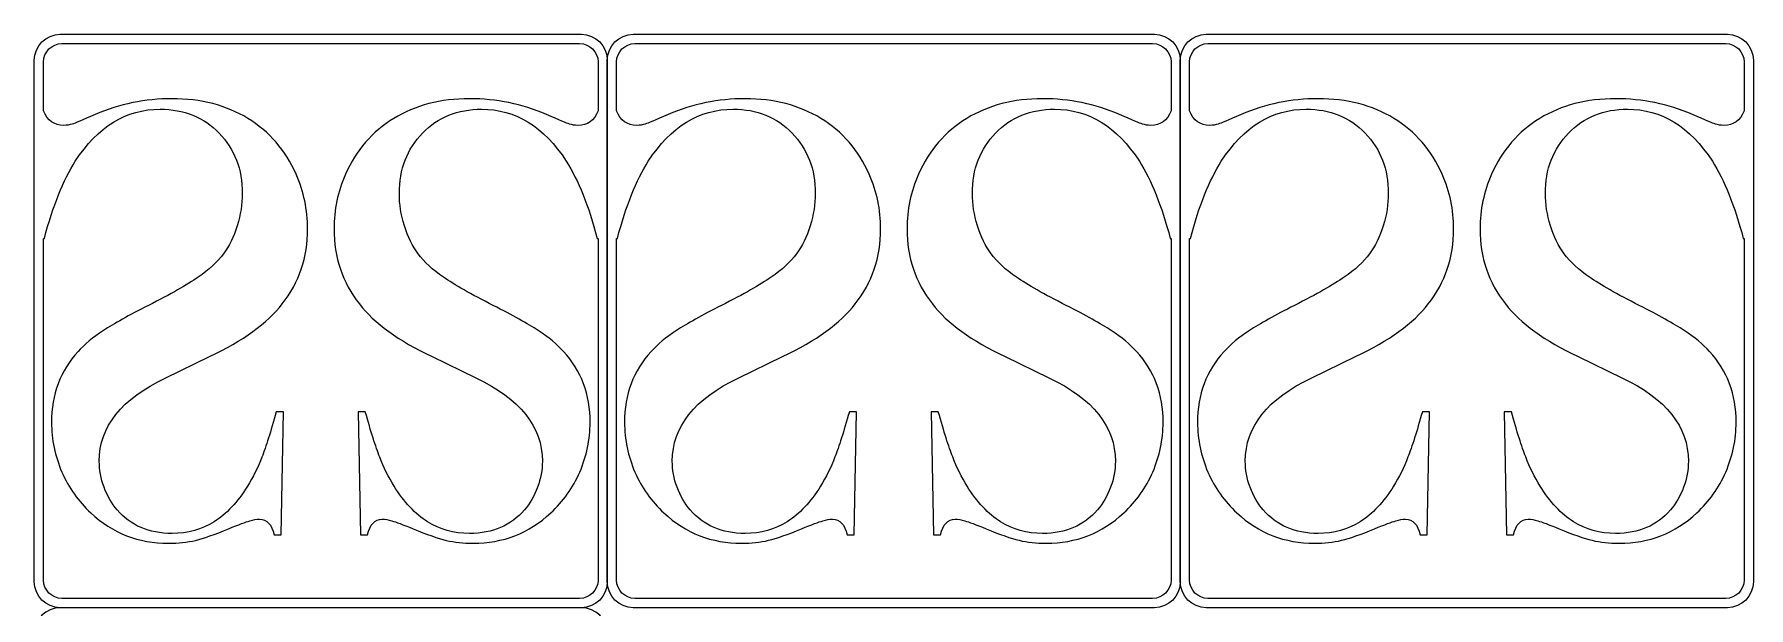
# Model space of a CAD drawing. Header units: centimetres. Extents: x -6 to 6, y -11 to 11.
# Drawn here: x -6 to -0.02, y 9 to 11 of the extents above; entities that cross this region are included whole.
import ezdxf

# ---------------------------------------------------------------- set-up
doc = ezdxf.new("R2010")
doc.units = ezdxf.units.CM
doc.header["$MEASUREMENT"] = 0
doc.layers.add('layer 1', color=7, linetype='Continuous')

msp = doc.modelspace()

# ---------------------------------------------------------------- linework, layer by layer
at = {"layer": 'layer 1', "color": 242}
for points, knots in [([(-5.9094, 9.00023), (-5.9094, 9.00023), (-4.09062, 9.00023), (-4.09062, 9.00023), (-4.09062, 9.00023), (-4.04079, 9.00023), (-4.00001, 9.04102), (-4.00001, 9.09085), (-4.00001, 9.09085), (-4.00001, 9.09085), (-4.00002, 10.90961), (-4.00002, 10.90961), (-4.00002, 10.90961), (-4.00002, 10.95946), (-4.04079, 11.00024), (-4.09062, 11.00024), (-4.09062, 11.00024), (-4.09062, 11.00024), (-5.9094, 11.00024), (-5.9094, 11.00024), (-5.9094, 11.00024), (-5.95924, 11.00024), (-6.00001, 10.95946), (-6.00001, 10.90963), (-6.00001, 10.90963), (-6.00001, 10.90963), (-6.00002, 9.09083), (-6.00002, 9.09083), (-6.00002, 9.09083), (-6.00002, 9.041), (-5.95923, 9.00024), (-5.9094, 9.00023)], [0, 0, 0, 0, 0.1111111, 0.1111111, 0.1111111, 0.1111111, 0.2222222, 0.2222222, 0.2222222, 0.2222222, 0.3333333, 0.3333333, 0.3333333, 0.3333333, 0.4444444, 0.4444444, 0.4444444, 0.4444444, 0.5555556, 0.5555556, 0.5555556, 0.5555556, 0.6666667, 0.6666667, 0.6666667, 0.6666667, 0.7777778, 0.7777778, 0.7777778, 0.7777778, 1, 1, 1, 1]), ([(-4.03228, 10.28801), (-4.03228, 10.28801), (-4.03493, 10.28797), (-4.03493, 10.28797), (-4.03493, 10.28797), (-4.06519, 10.40195), (-4.10133, 10.49159), (-4.14302, 10.55725), (-4.14302, 10.55725), (-4.2216, 10.67861), (-4.32045, 10.73911), (-4.43923, 10.73911), (-4.43923, 10.73911), (-4.52223, 10.73909), (-4.59085, 10.71145), (-4.6447, 10.65574), (-4.6447, 10.65574), (-4.69893, 10.60041), (-4.72586, 10.52996), (-4.72586, 10.44474), (-4.72586, 10.44474), (-4.72586, 10.40822), (-4.71996, 10.3706), (-4.70815, 10.3326), (-4.70815, 10.3326), (-4.69599, 10.29424), (-4.68012, 10.26141), (-4.65983, 10.23411), (-4.65983, 10.23411), (-4.63917, 10.20569), (-4.60966, 10.17878), (-4.57166, 10.15296), (-4.57166, 10.15296), (-4.53404, 10.12675), (-4.47613, 10.09393), (-4.39829, 10.05446), (-4.39829, 10.05446), (-4.33006, 10.01978), (-4.27729, 9.99064), (-4.24114, 9.96667), (-4.24114, 9.96667), (-4.20462, 9.94306), (-4.17548, 9.91871), (-4.15298, 9.89436), (-4.15298, 9.89436), (-4.09102, 9.82648), (-4.06002, 9.74386), (-4.06002, 9.64685), (-4.06002, 9.64685), (-4.06002, 9.58671), (-4.07219, 9.52917), (-4.09617, 9.47347), (-4.09617, 9.47347), (-4.12053, 9.41813), (-4.15409, 9.37055), (-4.19725, 9.33071), (-4.19725, 9.33071), (-4.2736, 9.26024), (-4.36398, 9.22484), (-4.46838, 9.22484), (-4.46838, 9.22484), (-4.50232, 9.22484), (-4.53367, 9.22817), (-4.56244, 9.23517), (-4.56244, 9.23517), (-4.59122, 9.2418), (-4.62995, 9.25546), (-4.6779, 9.27575), (-4.6779, 9.27575), (-4.71405, 9.29012), (-4.7384, 9.29936), (-4.75168, 9.30305), (-4.75168, 9.30305), (-4.7646, 9.30709), (-4.77603, 9.30895), (-4.78598, 9.30895), (-4.78598, 9.30895), (-4.81145, 9.30893), (-4.82841, 9.29087), (-4.83689, 9.25398), (-4.83689, 9.25398), (-4.83689, 9.25398), (-4.86161, 9.25397), (-4.86161, 9.25397), (-4.86161, 9.25397), (-4.86161, 9.25397), (-4.86935, 9.68299), (-4.86935, 9.68299), (-4.86935, 9.68299), (-4.86935, 9.68299), (-4.84465, 9.68299), (-4.84465, 9.68299), (-4.84465, 9.68299), (-4.8251, 9.61439), (-4.80848, 9.56201), (-4.79447, 9.52585), (-4.79447, 9.52585), (-4.78045, 9.48931), (-4.76348, 9.4554), (-4.7443, 9.42441), (-4.7443, 9.42441), (-4.70889, 9.36833), (-4.67015, 9.32665), (-4.62737, 9.29973), (-4.62737, 9.29973), (-4.58494, 9.2728), (-4.53588, 9.25915), (-4.48055, 9.25915), (-4.48055, 9.25915), (-4.40014, 9.25915), (-4.33631, 9.28644), (-4.28947, 9.34141), (-4.28947, 9.34141), (-4.26992, 9.3639), (-4.25479, 9.3901), (-4.24336, 9.42035), (-4.24336, 9.42035), (-4.2323, 9.4506), (-4.22675, 9.48085), (-4.22675, 9.5111), (-4.22675, 9.5111), (-4.22675, 9.63171), (-4.30422, 9.72874), (-4.45916, 9.80215), (-4.45916, 9.80215), (-4.45916, 9.80215), (-4.6115, 9.87591), (-4.6115, 9.87591), (-4.6115, 9.87591), (-4.72882, 9.93125), (-4.81328, 9.99249), (-4.8653, 10.05963), (-4.8653, 10.05963), (-4.92433, 10.13487), (-4.95383, 10.22194), (-4.95383, 10.32154), (-4.95383, 10.32154), (-4.95384, 10.38794), (-4.94055, 10.45139), (-4.91399, 10.51188), (-4.91399, 10.51188), (-4.87638, 10.59598), (-4.82029, 10.66127), (-4.74504, 10.70702), (-4.74504, 10.70702), (-4.67016, 10.75275), (-4.58199, 10.77563), (-4.48018, 10.77563), (-4.48018, 10.77563), (-4.38723, 10.77563), (-4.29795, 10.75719), (-4.212, 10.72067), (-4.212, 10.72067), (-4.16738, 10.70111), (-4.14081, 10.69005), (-4.13232, 10.6871), (-4.13232, 10.6871), (-4.12347, 10.68415), (-4.11388, 10.68267), (-4.10281, 10.68267), (-4.10281, 10.68267), (-4.06909, 10.68266), (-4.04534, 10.69944), (-4.03228, 10.73293), (-4.03228, 10.73293), (-4.03228, 10.73293), (-4.03228, 10.90368), (-4.03228, 10.90368), (-4.03228, 10.90368), (-4.03228, 10.93904), (-4.06121, 10.96797), (-4.09657, 10.96797), (-4.09657, 10.96797), (-4.09657, 10.96797), (-5.90346, 10.96795), (-5.90346, 10.96795), (-5.90346, 10.96795), (-5.93881, 10.96795), (-5.96774, 10.93904), (-5.96774, 10.90368), (-5.96774, 10.90368), (-5.96774, 10.90368), (-5.96774, 10.7333), (-5.96774, 10.7333), (-5.96774, 10.7333), (-5.95471, 10.69954), (-5.93093, 10.68267), (-5.89708, 10.68267), (-5.89708, 10.68267), (-5.88602, 10.68266), (-5.87643, 10.68415), (-5.86757, 10.6871), (-5.86757, 10.6871), (-5.85909, 10.69004), (-5.83253, 10.70112), (-5.78789, 10.72067), (-5.78789, 10.72067), (-5.70194, 10.75719), (-5.61267, 10.77563), (-5.51971, 10.77563), (-5.51971, 10.77563), (-5.4179, 10.77563), (-5.32974, 10.75276), (-5.25485, 10.70702), (-5.25485, 10.70702), (-5.17961, 10.66127), (-5.12353, 10.59598), (-5.08591, 10.51188), (-5.08591, 10.51188), (-5.05934, 10.45138), (-5.04606, 10.38794), (-5.04606, 10.32154), (-5.04606, 10.32154), (-5.04607, 10.22193), (-5.07558, 10.13488), (-5.1346, 10.05963), (-5.1346, 10.05963), (-5.18661, 9.99247), (-5.27109, 9.93126), (-5.38839, 9.87592), (-5.38839, 9.87592), (-5.38839, 9.87592), (-5.54074, 9.80213), (-5.54074, 9.80213), (-5.54074, 9.80213), (-5.69567, 9.72873), (-5.77314, 9.63172), (-5.77314, 9.5111), (-5.77314, 9.5111), (-5.77314, 9.48084), (-5.7676, 9.4506), (-5.75654, 9.42035), (-5.75654, 9.42035), (-5.7451, 9.3901), (-5.72997, 9.36391), (-5.71042, 9.34141), (-5.71042, 9.34141), (-5.66359, 9.28643), (-5.59976, 9.25915), (-5.51934, 9.25915), (-5.51934, 9.25915), (-5.46402, 9.25915), (-5.41495, 9.2728), (-5.37253, 9.29973), (-5.37253, 9.29973), (-5.32975, 9.32664), (-5.29101, 9.36834), (-5.25559, 9.42441), (-5.25559, 9.42441), (-5.23641, 9.45538), (-5.21944, 9.48933), (-5.20542, 9.52585), (-5.20542, 9.52585), (-5.19141, 9.562), (-5.17481, 9.61439), (-5.15526, 9.68299), (-5.15526, 9.68299), (-5.15526, 9.68299), (-5.13054, 9.68299), (-5.13054, 9.68299), (-5.13054, 9.68299), (-5.13054, 9.68299), (-5.13829, 9.25397), (-5.13829, 9.25397), (-5.13829, 9.25397), (-5.13829, 9.25397), (-5.16301, 9.25397), (-5.16301, 9.25397), (-5.16301, 9.25397), (-5.17148, 9.29086), (-5.18845, 9.30895), (-5.21391, 9.30895), (-5.21391, 9.30895), (-5.22387, 9.30893), (-5.2353, 9.3071), (-5.24821, 9.30305), (-5.24821, 9.30305), (-5.26149, 9.29935), (-5.28584, 9.29013), (-5.32199, 9.27575), (-5.32199, 9.27575), (-5.36995, 9.25546), (-5.40868, 9.24181), (-5.43745, 9.23517), (-5.43745, 9.23517), (-5.46622, 9.22815), (-5.49758, 9.22484), (-5.53152, 9.22484), (-5.53152, 9.22484), (-5.63591, 9.22484), (-5.72629, 9.26025), (-5.80265, 9.33071), (-5.80265, 9.33071), (-5.8458, 9.37055), (-5.87937, 9.41814), (-5.90372, 9.47347), (-5.90372, 9.47347), (-5.92771, 9.52916), (-5.93987, 9.58672), (-5.93987, 9.64685), (-5.93987, 9.64685), (-5.93987, 9.74385), (-5.90889, 9.82649), (-5.84691, 9.89436), (-5.84691, 9.89436), (-5.82441, 9.91869), (-5.79527, 9.94306), (-5.75875, 9.96667), (-5.75875, 9.96667), (-5.7226, 9.99063), (-5.66985, 10.01979), (-5.6016, 10.05446), (-5.6016, 10.05446), (-5.52378, 10.09391), (-5.46586, 10.12677), (-5.42823, 10.15296), (-5.42823, 10.15296), (-5.39024, 10.17877), (-5.36072, 10.2057), (-5.34006, 10.23411), (-5.34006, 10.23411), (-5.31978, 10.26139), (-5.30392, 10.29424), (-5.29174, 10.3326), (-5.29174, 10.3326), (-5.27995, 10.37059), (-5.27404, 10.40822), (-5.27404, 10.44474), (-5.27404, 10.44474), (-5.27404, 10.52994), (-5.30097, 10.60041), (-5.35519, 10.65574), (-5.35519, 10.65574), (-5.40904, 10.71145), (-5.47766, 10.73911), (-5.56066, 10.73911), (-5.56066, 10.73911), (-5.67944, 10.73909), (-5.7783, 10.67862), (-5.85687, 10.55725), (-5.85687, 10.55725), (-5.89857, 10.49158), (-5.9347, 10.40195), (-5.96496, 10.28797), (-5.96496, 10.28797), (-5.96496, 10.28797), (-5.96774, 10.28801), (-5.96774, 10.28801), (-5.96774, 10.28801), (-5.96774, 10.28801), (-5.96774, 9.09678), (-5.96774, 9.09678), (-5.96774, 9.09678), (-5.96774, 9.06142), (-5.93881, 9.03251), (-5.90345, 9.03251), (-5.90345, 9.03251), (-5.90345, 9.03251), (-4.09658, 9.03249), (-4.09658, 9.03249), (-4.09658, 9.03249), (-4.06121, 9.03249), (-4.03228, 9.06144), (-4.03228, 9.0968), (-4.03228, 9.0968), (-4.03228, 9.0968), (-4.03228, 10.28801), (-4.03228, 10.28801)], [0, 0, 0, 0, 0.0107527, 0.0107527, 0.0107527, 0.0107527, 0.0215054, 0.0215054, 0.0215054, 0.0215054, 0.0322581, 0.0322581, 0.0322581, 0.0322581, 0.0430108, 0.0430108, 0.0430108, 0.0430108, 0.0537634, 0.0537634, 0.0537634, 0.0537634, 0.0645161, 0.0645161, 0.0645161, 0.0645161, 0.0752688, 0.0752688, 0.0752688, 0.0752688, 0.0860215, 0.0860215, 0.0860215, 0.0860215, 0.0967742, 0.0967742, 0.0967742, 0.0967742, 0.1075269, 0.1075269, 0.1075269, 0.1075269, 0.1182796, 0.1182796, 0.1182796, 0.1182796, 0.1290323, 0.1290323, 0.1290323, 0.1290323, 0.1397849, 0.1397849, 0.1397849, 0.1397849, 0.1505376, 0.1505376, 0.1505376, 0.1505376, 0.1612903, 0.1612903, 0.1612903, 0.1612903, 0.172043, 0.172043, 0.172043, 0.172043, 0.1827957, 0.1827957, 0.1827957, 0.1827957, 0.1935484, 0.1935484, 0.1935484, 0.1935484, 0.2043011, 0.2043011, 0.2043011, 0.2043011, 0.2150538, 0.2150538, 0.2150538, 0.2150538, 0.2258065, 0.2258065, 0.2258065, 0.2258065, 0.2365591, 0.2365591, 0.2365591, 0.2365591, 0.2473118, 0.2473118, 0.2473118, 0.2473118, 0.2580645, 0.2580645, 0.2580645, 0.2580645, 0.2688172, 0.2688172, 0.2688172, 0.2688172, 0.2795699, 0.2795699, 0.2795699, 0.2795699, 0.2903226, 0.2903226, 0.2903226, 0.2903226, 0.3010753, 0.3010753, 0.3010753, 0.3010753, 0.311828, 0.311828, 0.311828, 0.311828, 0.3225806, 0.3225806, 0.3225806, 0.3225806, 0.3333333, 0.3333333, 0.3333333, 0.3333333, 0.344086, 0.344086, 0.344086, 0.344086, 0.3548387, 0.3548387, 0.3548387, 0.3548387, 0.3655914, 0.3655914, 0.3655914, 0.3655914, 0.3763441, 0.3763441, 0.3763441, 0.3763441, 0.3870968, 0.3870968, 0.3870968, 0.3870968, 0.3978495, 0.3978495, 0.3978495, 0.3978495, 0.4086022, 0.4086022, 0.4086022, 0.4086022, 0.4193548, 0.4193548, 0.4193548, 0.4193548, 0.4301075, 0.4301075, 0.4301075, 0.4301075, 0.4408602, 0.4408602, 0.4408602, 0.4408602, 0.4516129, 0.4516129, 0.4516129, 0.4516129, 0.4623656, 0.4623656, 0.4623656, 0.4623656, 0.4731183, 0.4731183, 0.4731183, 0.4731183, 0.483871, 0.483871, 0.483871, 0.483871, 0.4946237, 0.4946237, 0.4946237, 0.4946237, 0.5053763, 0.5053763, 0.5053763, 0.5053763, 0.516129, 0.516129, 0.516129, 0.516129, 0.5268817, 0.5268817, 0.5268817, 0.5268817, 0.5376344, 0.5376344, 0.5376344, 0.5376344, 0.5483871, 0.5483871, 0.5483871, 0.5483871, 0.5591398, 0.5591398, 0.5591398, 0.5591398, 0.5698925, 0.5698925, 0.5698925, 0.5698925, 0.5806452, 0.5806452, 0.5806452, 0.5806452, 0.5913978, 0.5913978, 0.5913978, 0.5913978, 0.6021505, 0.6021505, 0.6021505, 0.6021505, 0.6129032, 0.6129032, 0.6129032, 0.6129032, 0.6236559, 0.6236559, 0.6236559, 0.6236559, 0.6344086, 0.6344086, 0.6344086, 0.6344086, 0.6451613, 0.6451613, 0.6451613, 0.6451613, 0.655914, 0.655914, 0.655914, 0.655914, 0.6666667, 0.6666667, 0.6666667, 0.6666667, 0.6774194, 0.6774194, 0.6774194, 0.6774194, 0.688172, 0.688172, 0.688172, 0.688172, 0.6989247, 0.6989247, 0.6989247, 0.6989247, 0.7096774, 0.7096774, 0.7096774, 0.7096774, 0.7204301, 0.7204301, 0.7204301, 0.7204301, 0.7311828, 0.7311828, 0.7311828, 0.7311828, 0.7419355, 0.7419355, 0.7419355, 0.7419355, 0.7526882, 0.7526882, 0.7526882, 0.7526882, 0.7634409, 0.7634409, 0.7634409, 0.7634409, 0.7741935, 0.7741935, 0.7741935, 0.7741935, 0.7849462, 0.7849462, 0.7849462, 0.7849462, 0.7956989, 0.7956989, 0.7956989, 0.7956989, 0.8064516, 0.8064516, 0.8064516, 0.8064516, 0.8172043, 0.8172043, 0.8172043, 0.8172043, 0.827957, 0.827957, 0.827957, 0.827957, 0.8387097, 0.8387097, 0.8387097, 0.8387097, 0.8494624, 0.8494624, 0.8494624, 0.8494624, 0.8602151, 0.8602151, 0.8602151, 0.8602151, 0.8709677, 0.8709677, 0.8709677, 0.8709677, 0.8817204, 0.8817204, 0.8817204, 0.8817204, 0.8924731, 0.8924731, 0.8924731, 0.8924731, 0.9032258, 0.9032258, 0.9032258, 0.9032258, 0.9139785, 0.9139785, 0.9139785, 0.9139785, 0.9247312, 0.9247312, 0.9247312, 0.9247312, 0.9354839, 0.9354839, 0.9354839, 0.9354839, 0.9462366, 0.9462366, 0.9462366, 0.9462366, 0.9569892, 0.9569892, 0.9569892, 0.9569892, 0.9677419, 0.9677419, 0.9677419, 0.9677419, 0.9784946, 0.9784946, 0.9784946, 0.9784946, 1, 1, 1, 1]), ([(-3.9094, 9.00025), (-3.9094, 9.00025), (-2.09061, 9.00025), (-2.09061, 9.00025), (-2.09061, 9.00025), (-2.04078, 9.00025), (-2, 9.04104), (-2, 9.09087), (-2, 9.09087), (-2, 9.09087), (-2, 10.90963), (-2, 10.90963), (-2, 10.90963), (-2, 10.95948), (-2.04078, 11.00026), (-2.09061, 11.00026), (-2.09061, 11.00026), (-2.09061, 11.00026), (-3.9094, 11.00026), (-3.9094, 11.00026), (-3.9094, 11.00026), (-3.95923, 11.00026), (-4, 10.95948), (-4, 10.90965), (-4, 10.90965), (-4, 10.90965), (-4.00001, 9.09085), (-4.00001, 9.09085), (-4.00001, 9.09085), (-4.00001, 9.04102), (-3.95922, 9.00026), (-3.9094, 9.00025)], [0, 0, 0, 0, 0.1111111, 0.1111111, 0.1111111, 0.1111111, 0.2222222, 0.2222222, 0.2222222, 0.2222222, 0.3333333, 0.3333333, 0.3333333, 0.3333333, 0.4444444, 0.4444444, 0.4444444, 0.4444444, 0.5555556, 0.5555556, 0.5555556, 0.5555556, 0.6666667, 0.6666667, 0.6666667, 0.6666667, 0.7777778, 0.7777778, 0.7777778, 0.7777778, 1, 1, 1, 1]), ([(-2.03227, 10.28803), (-2.03227, 10.28803), (-2.03492, 10.28799), (-2.03492, 10.28799), (-2.03492, 10.28799), (-2.06518, 10.40197), (-2.10132, 10.49161), (-2.14301, 10.55727), (-2.14301, 10.55727), (-2.2216, 10.67863), (-2.32044, 10.73913), (-2.43922, 10.73913), (-2.43922, 10.73913), (-2.52222, 10.73911), (-2.59084, 10.71147), (-2.64469, 10.65576), (-2.64469, 10.65576), (-2.69892, 10.60043), (-2.72585, 10.52998), (-2.72585, 10.44476), (-2.72585, 10.44476), (-2.72586, 10.40824), (-2.71995, 10.37062), (-2.70814, 10.33262), (-2.70814, 10.33262), (-2.69597, 10.29426), (-2.68011, 10.26143), (-2.65982, 10.23413), (-2.65982, 10.23413), (-2.63916, 10.20571), (-2.60965, 10.1788), (-2.57165, 10.15298), (-2.57165, 10.15298), (-2.53404, 10.12677), (-2.47612, 10.09395), (-2.39828, 10.05448), (-2.39828, 10.05448), (-2.33005, 10.0198), (-2.27728, 9.99066), (-2.24113, 9.96669), (-2.24113, 9.96669), (-2.20461, 9.94308), (-2.17547, 9.91873), (-2.15297, 9.89438), (-2.15297, 9.89438), (-2.09101, 9.8265), (-2.06001, 9.74388), (-2.06001, 9.64687), (-2.06001, 9.64687), (-2.06001, 9.58673), (-2.07218, 9.52919), (-2.09616, 9.47349), (-2.09616, 9.47349), (-2.12051, 9.41815), (-2.15408, 9.37057), (-2.19724, 9.33073), (-2.19724, 9.33073), (-2.2736, 9.26026), (-2.36397, 9.22486), (-2.46837, 9.22486), (-2.46837, 9.22486), (-2.50232, 9.22486), (-2.53366, 9.22819), (-2.56243, 9.23519), (-2.56243, 9.23519), (-2.59122, 9.24182), (-2.62994, 9.25548), (-2.67789, 9.27577), (-2.67789, 9.27577), (-2.71404, 9.29014), (-2.73839, 9.29938), (-2.75167, 9.30307), (-2.75167, 9.30307), (-2.76458, 9.30711), (-2.77602, 9.30897), (-2.78597, 9.30897), (-2.78597, 9.30897), (-2.81143, 9.30895), (-2.8284, 9.29089), (-2.83688, 9.254), (-2.83688, 9.254), (-2.83688, 9.254), (-2.86161, 9.25399), (-2.86161, 9.25399), (-2.86161, 9.25399), (-2.86161, 9.25399), (-2.86935, 9.68301), (-2.86935, 9.68301), (-2.86935, 9.68301), (-2.86935, 9.68301), (-2.84463, 9.68301), (-2.84463, 9.68301), (-2.84463, 9.68301), (-2.82509, 9.61441), (-2.80847, 9.56203), (-2.79446, 9.52587), (-2.79446, 9.52587), (-2.78045, 9.48933), (-2.76347, 9.45542), (-2.74429, 9.42443), (-2.74429, 9.42443), (-2.70888, 9.36835), (-2.67014, 9.32667), (-2.62736, 9.29975), (-2.62736, 9.29975), (-2.58494, 9.27282), (-2.53587, 9.25917), (-2.48054, 9.25917), (-2.48054, 9.25917), (-2.40012, 9.25917), (-2.3363, 9.28646), (-2.28946, 9.34143), (-2.28946, 9.34143), (-2.26992, 9.36392), (-2.25478, 9.39012), (-2.24335, 9.42037), (-2.24335, 9.42037), (-2.23228, 9.45062), (-2.22674, 9.48087), (-2.22674, 9.51112), (-2.22674, 9.51112), (-2.22675, 9.63173), (-2.30421, 9.72876), (-2.45915, 9.80217), (-2.45915, 9.80217), (-2.45915, 9.80217), (-2.6115, 9.87593), (-2.6115, 9.87593), (-2.6115, 9.87593), (-2.72881, 9.93127), (-2.81327, 9.99251), (-2.86529, 10.05965), (-2.86529, 10.05965), (-2.92432, 10.13489), (-2.95382, 10.22196), (-2.95382, 10.32156), (-2.95382, 10.32156), (-2.95382, 10.38796), (-2.94054, 10.45141), (-2.91398, 10.5119), (-2.91398, 10.5119), (-2.87636, 10.596), (-2.82028, 10.66129), (-2.74503, 10.70704), (-2.74503, 10.70704), (-2.67015, 10.75277), (-2.58198, 10.77565), (-2.48017, 10.77565), (-2.48017, 10.77565), (-2.38721, 10.77565), (-2.29794, 10.75721), (-2.21199, 10.72069), (-2.21199, 10.72069), (-2.16737, 10.70113), (-2.1408, 10.69007), (-2.13231, 10.68712), (-2.13231, 10.68712), (-2.12346, 10.68417), (-2.11387, 10.68269), (-2.1028, 10.68269), (-2.1028, 10.68269), (-2.06908, 10.68268), (-2.04533, 10.69946), (-2.03227, 10.73295), (-2.03227, 10.73295), (-2.03227, 10.73295), (-2.03227, 10.9037), (-2.03227, 10.9037), (-2.03227, 10.9037), (-2.03227, 10.93906), (-2.0612, 10.96799), (-2.09656, 10.96799), (-2.09656, 10.96799), (-2.09656, 10.96799), (-3.90345, 10.96797), (-3.90345, 10.96797), (-3.90345, 10.96797), (-3.93881, 10.96797), (-3.96773, 10.93906), (-3.96773, 10.9037), (-3.96773, 10.9037), (-3.96773, 10.9037), (-3.96774, 10.73332), (-3.96774, 10.73332), (-3.96774, 10.73332), (-3.9547, 10.69956), (-3.93092, 10.68269), (-3.89707, 10.68269), (-3.89707, 10.68269), (-3.886, 10.68268), (-3.87642, 10.68417), (-3.86756, 10.68712), (-3.86756, 10.68712), (-3.85908, 10.69006), (-3.83252, 10.70114), (-3.78788, 10.72069), (-3.78788, 10.72069), (-3.70193, 10.75721), (-3.61266, 10.77565), (-3.5197, 10.77565), (-3.5197, 10.77565), (-3.4179, 10.77565), (-3.32973, 10.75278), (-3.25484, 10.70704), (-3.25484, 10.70704), (-3.1796, 10.66129), (-3.12352, 10.596), (-3.0859, 10.5119), (-3.0859, 10.5119), (-3.05933, 10.4514), (-3.04605, 10.38796), (-3.04605, 10.32156), (-3.04605, 10.32156), (-3.04606, 10.22195), (-3.07557, 10.1349), (-3.13459, 10.05965), (-3.13459, 10.05965), (-3.1866, 9.99249), (-3.27108, 9.93128), (-3.38838, 9.87594), (-3.38838, 9.87594), (-3.38838, 9.87594), (-3.54073, 9.80215), (-3.54073, 9.80215), (-3.54073, 9.80215), (-3.69566, 9.72875), (-3.77313, 9.63174), (-3.77313, 9.51112), (-3.77313, 9.51112), (-3.77313, 9.48086), (-3.76759, 9.45062), (-3.75653, 9.42037), (-3.75653, 9.42037), (-3.74509, 9.39012), (-3.72996, 9.36393), (-3.71041, 9.34143), (-3.71041, 9.34143), (-3.66357, 9.28645), (-3.59975, 9.25917), (-3.51933, 9.25917), (-3.51933, 9.25917), (-3.46401, 9.25917), (-3.41494, 9.27282), (-3.37252, 9.29975), (-3.37252, 9.29975), (-3.32973, 9.32666), (-3.291, 9.36836), (-3.25558, 9.42443), (-3.25558, 9.42443), (-3.23641, 9.4554), (-3.21943, 9.48935), (-3.20541, 9.52587), (-3.20541, 9.52587), (-3.1914, 9.56202), (-3.1748, 9.61441), (-3.15525, 9.68301), (-3.15525, 9.68301), (-3.15525, 9.68301), (-3.13053, 9.68301), (-3.13053, 9.68301), (-3.13053, 9.68301), (-3.13053, 9.68301), (-3.13828, 9.25399), (-3.13828, 9.25399), (-3.13828, 9.25399), (-3.13828, 9.25399), (-3.163, 9.25399), (-3.163, 9.25399), (-3.163, 9.25399), (-3.17147, 9.29088), (-3.18844, 9.30897), (-3.2139, 9.30897), (-3.2139, 9.30897), (-3.22386, 9.30895), (-3.23529, 9.30712), (-3.2482, 9.30307), (-3.2482, 9.30307), (-3.26148, 9.29937), (-3.28583, 9.29015), (-3.32198, 9.27577), (-3.32198, 9.27577), (-3.36994, 9.25548), (-3.40867, 9.24183), (-3.43744, 9.23519), (-3.43744, 9.23519), (-3.46622, 9.22817), (-3.49757, 9.22486), (-3.53151, 9.22486), (-3.53151, 9.22486), (-3.6359, 9.22486), (-3.72628, 9.26027), (-3.80264, 9.33073), (-3.80264, 9.33073), (-3.84579, 9.37057), (-3.87936, 9.41816), (-3.90371, 9.47349), (-3.90371, 9.47349), (-3.9277, 9.52918), (-3.93986, 9.58674), (-3.93986, 9.64687), (-3.93986, 9.64687), (-3.93987, 9.74387), (-3.90888, 9.82651), (-3.8469, 9.89438), (-3.8469, 9.89438), (-3.82441, 9.91871), (-3.79526, 9.94308), (-3.75874, 9.96669), (-3.75874, 9.96669), (-3.72259, 9.99065), (-3.66984, 10.01981), (-3.60159, 10.05448), (-3.60159, 10.05448), (-3.52377, 10.09393), (-3.46585, 10.12679), (-3.42822, 10.15298), (-3.42822, 10.15298), (-3.39023, 10.17879), (-3.36071, 10.20572), (-3.34005, 10.23413), (-3.34005, 10.23413), (-3.31977, 10.26141), (-3.30391, 10.29426), (-3.29173, 10.33262), (-3.29173, 10.33262), (-3.27994, 10.37061), (-3.27403, 10.40824), (-3.27403, 10.44476), (-3.27403, 10.44476), (-3.27403, 10.52996), (-3.30096, 10.60043), (-3.35518, 10.65576), (-3.35518, 10.65576), (-3.40904, 10.71147), (-3.47765, 10.73913), (-3.56065, 10.73913), (-3.56065, 10.73913), (-3.67943, 10.73911), (-3.77829, 10.67864), (-3.85686, 10.55727), (-3.85686, 10.55727), (-3.89855, 10.4916), (-3.93469, 10.40197), (-3.96495, 10.28799), (-3.96495, 10.28799), (-3.96495, 10.28799), (-3.96774, 10.28803), (-3.96774, 10.28803), (-3.96774, 10.28803), (-3.96774, 10.28803), (-3.96774, 9.0968), (-3.96774, 9.0968), (-3.96774, 9.0968), (-3.96774, 9.06144), (-3.9388, 9.03253), (-3.90344, 9.03253), (-3.90344, 9.03253), (-3.90344, 9.03253), (-2.09656, 9.03251), (-2.09656, 9.03251), (-2.09656, 9.03251), (-2.0612, 9.03251), (-2.03227, 9.06146), (-2.03227, 9.09682), (-2.03227, 9.09682), (-2.03227, 9.09682), (-2.03227, 10.28803), (-2.03227, 10.28803)], [0, 0, 0, 0, 0.0107527, 0.0107527, 0.0107527, 0.0107527, 0.0215054, 0.0215054, 0.0215054, 0.0215054, 0.0322581, 0.0322581, 0.0322581, 0.0322581, 0.0430108, 0.0430108, 0.0430108, 0.0430108, 0.0537634, 0.0537634, 0.0537634, 0.0537634, 0.0645161, 0.0645161, 0.0645161, 0.0645161, 0.0752688, 0.0752688, 0.0752688, 0.0752688, 0.0860215, 0.0860215, 0.0860215, 0.0860215, 0.0967742, 0.0967742, 0.0967742, 0.0967742, 0.1075269, 0.1075269, 0.1075269, 0.1075269, 0.1182796, 0.1182796, 0.1182796, 0.1182796, 0.1290323, 0.1290323, 0.1290323, 0.1290323, 0.1397849, 0.1397849, 0.1397849, 0.1397849, 0.1505376, 0.1505376, 0.1505376, 0.1505376, 0.1612903, 0.1612903, 0.1612903, 0.1612903, 0.172043, 0.172043, 0.172043, 0.172043, 0.1827957, 0.1827957, 0.1827957, 0.1827957, 0.1935484, 0.1935484, 0.1935484, 0.1935484, 0.2043011, 0.2043011, 0.2043011, 0.2043011, 0.2150538, 0.2150538, 0.2150538, 0.2150538, 0.2258065, 0.2258065, 0.2258065, 0.2258065, 0.2365591, 0.2365591, 0.2365591, 0.2365591, 0.2473118, 0.2473118, 0.2473118, 0.2473118, 0.2580645, 0.2580645, 0.2580645, 0.2580645, 0.2688172, 0.2688172, 0.2688172, 0.2688172, 0.2795699, 0.2795699, 0.2795699, 0.2795699, 0.2903226, 0.2903226, 0.2903226, 0.2903226, 0.3010753, 0.3010753, 0.3010753, 0.3010753, 0.311828, 0.311828, 0.311828, 0.311828, 0.3225806, 0.3225806, 0.3225806, 0.3225806, 0.3333333, 0.3333333, 0.3333333, 0.3333333, 0.344086, 0.344086, 0.344086, 0.344086, 0.3548387, 0.3548387, 0.3548387, 0.3548387, 0.3655914, 0.3655914, 0.3655914, 0.3655914, 0.3763441, 0.3763441, 0.3763441, 0.3763441, 0.3870968, 0.3870968, 0.3870968, 0.3870968, 0.3978495, 0.3978495, 0.3978495, 0.3978495, 0.4086022, 0.4086022, 0.4086022, 0.4086022, 0.4193548, 0.4193548, 0.4193548, 0.4193548, 0.4301075, 0.4301075, 0.4301075, 0.4301075, 0.4408602, 0.4408602, 0.4408602, 0.4408602, 0.4516129, 0.4516129, 0.4516129, 0.4516129, 0.4623656, 0.4623656, 0.4623656, 0.4623656, 0.4731183, 0.4731183, 0.4731183, 0.4731183, 0.483871, 0.483871, 0.483871, 0.483871, 0.4946237, 0.4946237, 0.4946237, 0.4946237, 0.5053763, 0.5053763, 0.5053763, 0.5053763, 0.516129, 0.516129, 0.516129, 0.516129, 0.5268817, 0.5268817, 0.5268817, 0.5268817, 0.5376344, 0.5376344, 0.5376344, 0.5376344, 0.5483871, 0.5483871, 0.5483871, 0.5483871, 0.5591398, 0.5591398, 0.5591398, 0.5591398, 0.5698925, 0.5698925, 0.5698925, 0.5698925, 0.5806452, 0.5806452, 0.5806452, 0.5806452, 0.5913978, 0.5913978, 0.5913978, 0.5913978, 0.6021505, 0.6021505, 0.6021505, 0.6021505, 0.6129032, 0.6129032, 0.6129032, 0.6129032, 0.6236559, 0.6236559, 0.6236559, 0.6236559, 0.6344086, 0.6344086, 0.6344086, 0.6344086, 0.6451613, 0.6451613, 0.6451613, 0.6451613, 0.655914, 0.655914, 0.655914, 0.655914, 0.6666667, 0.6666667, 0.6666667, 0.6666667, 0.6774194, 0.6774194, 0.6774194, 0.6774194, 0.688172, 0.688172, 0.688172, 0.688172, 0.6989247, 0.6989247, 0.6989247, 0.6989247, 0.7096774, 0.7096774, 0.7096774, 0.7096774, 0.7204301, 0.7204301, 0.7204301, 0.7204301, 0.7311828, 0.7311828, 0.7311828, 0.7311828, 0.7419355, 0.7419355, 0.7419355, 0.7419355, 0.7526882, 0.7526882, 0.7526882, 0.7526882, 0.7634409, 0.7634409, 0.7634409, 0.7634409, 0.7741935, 0.7741935, 0.7741935, 0.7741935, 0.7849462, 0.7849462, 0.7849462, 0.7849462, 0.7956989, 0.7956989, 0.7956989, 0.7956989, 0.8064516, 0.8064516, 0.8064516, 0.8064516, 0.8172043, 0.8172043, 0.8172043, 0.8172043, 0.827957, 0.827957, 0.827957, 0.827957, 0.8387097, 0.8387097, 0.8387097, 0.8387097, 0.8494624, 0.8494624, 0.8494624, 0.8494624, 0.8602151, 0.8602151, 0.8602151, 0.8602151, 0.8709677, 0.8709677, 0.8709677, 0.8709677, 0.8817204, 0.8817204, 0.8817204, 0.8817204, 0.8924731, 0.8924731, 0.8924731, 0.8924731, 0.9032258, 0.9032258, 0.9032258, 0.9032258, 0.9139785, 0.9139785, 0.9139785, 0.9139785, 0.9247312, 0.9247312, 0.9247312, 0.9247312, 0.9354839, 0.9354839, 0.9354839, 0.9354839, 0.9462366, 0.9462366, 0.9462366, 0.9462366, 0.9569892, 0.9569892, 0.9569892, 0.9569892, 0.9677419, 0.9677419, 0.9677419, 0.9677419, 0.9784946, 0.9784946, 0.9784946, 0.9784946, 1, 1, 1, 1]), ([(-1.90939, 9.00027), (-1.90939, 9.00027), (-0.09061, 9.00027), (-0.09061, 9.00027), (-0.09061, 9.00027), (-0.04078, 9.00027), (0, 9.04106), (0, 9.09089), (0, 9.09089), (0, 9.09089), (0, 10.90965), (0, 10.90965), (0, 10.90965), (0, 10.9595), (-0.04078, 11.00028), (-0.09061, 11.00028), (-0.09061, 11.00028), (-0.09061, 11.00028), (-1.90939, 11.00028), (-1.90939, 11.00028), (-1.90939, 11.00028), (-1.95922, 11.00028), (-2, 10.9595), (-2, 10.90967), (-2, 10.90967), (-2, 10.90967), (-2, 9.09087), (-2, 9.09087), (-2, 9.09087), (-2, 9.04104), (-1.95922, 9.00028), (-1.90939, 9.00027)], [0, 0, 0, 0, 0.1111111, 0.1111111, 0.1111111, 0.1111111, 0.2222222, 0.2222222, 0.2222222, 0.2222222, 0.3333333, 0.3333333, 0.3333333, 0.3333333, 0.4444444, 0.4444444, 0.4444444, 0.4444444, 0.5555556, 0.5555556, 0.5555556, 0.5555556, 0.6666667, 0.6666667, 0.6666667, 0.6666667, 0.7777778, 0.7777778, 0.7777778, 0.7777778, 1, 1, 1, 1]), ([(-0.03227, 10.28805), (-0.03227, 10.28805), (-0.03492, 10.28801), (-0.03492, 10.28801), (-0.03492, 10.28801), (-0.06518, 10.40199), (-0.10132, 10.49163), (-0.14301, 10.55729), (-0.14301, 10.55729), (-0.22159, 10.67865), (-0.32044, 10.73915), (-0.43922, 10.73915), (-0.43922, 10.73915), (-0.52222, 10.73913), (-0.59084, 10.71149), (-0.64469, 10.65578), (-0.64469, 10.65578), (-0.69892, 10.60045), (-0.72585, 10.53), (-0.72585, 10.44478), (-0.72585, 10.44478), (-0.72585, 10.40826), (-0.71995, 10.37064), (-0.70814, 10.33264), (-0.70814, 10.33264), (-0.69597, 10.29428), (-0.68011, 10.26145), (-0.65982, 10.23415), (-0.65982, 10.23415), (-0.63916, 10.20573), (-0.60965, 10.17882), (-0.57165, 10.153), (-0.57165, 10.153), (-0.53403, 10.12679), (-0.47612, 10.09397), (-0.39828, 10.0545), (-0.39828, 10.0545), (-0.33004, 10.01982), (-0.27728, 9.99068), (-0.24113, 9.96671), (-0.24113, 9.96671), (-0.20461, 9.9431), (-0.17547, 9.91875), (-0.15297, 9.8944), (-0.15297, 9.8944), (-0.091, 9.82652), (-0.06001, 9.7439), (-0.06001, 9.64689), (-0.06001, 9.64689), (-0.06001, 9.58675), (-0.07218, 9.52921), (-0.09616, 9.47351), (-0.09616, 9.47351), (-0.12051, 9.41817), (-0.15408, 9.37059), (-0.19724, 9.33075), (-0.19724, 9.33075), (-0.27359, 9.26028), (-0.36397, 9.22488), (-0.46837, 9.22488), (-0.46837, 9.22488), (-0.50231, 9.22488), (-0.53366, 9.22821), (-0.56243, 9.23521), (-0.56243, 9.23521), (-0.59121, 9.24184), (-0.62994, 9.2555), (-0.67789, 9.27579), (-0.67789, 9.27579), (-0.71404, 9.29016), (-0.73839, 9.2994), (-0.75167, 9.30309), (-0.75167, 9.30309), (-0.76458, 9.30713), (-0.77602, 9.30899), (-0.78597, 9.30899), (-0.78597, 9.30899), (-0.81143, 9.30897), (-0.8284, 9.29091), (-0.83688, 9.25402), (-0.83688, 9.25402), (-0.83688, 9.25402), (-0.8616, 9.25401), (-0.8616, 9.25401), (-0.8616, 9.25401), (-0.8616, 9.25401), (-0.86934, 9.68303), (-0.86934, 9.68303), (-0.86934, 9.68303), (-0.86934, 9.68303), (-0.84463, 9.68303), (-0.84463, 9.68303), (-0.84463, 9.68303), (-0.82508, 9.61443), (-0.80847, 9.56205), (-0.79446, 9.52589), (-0.79446, 9.52589), (-0.78044, 9.48935), (-0.76347, 9.45544), (-0.74429, 9.42445), (-0.74429, 9.42445), (-0.70888, 9.36837), (-0.67014, 9.32669), (-0.62736, 9.29977), (-0.62736, 9.29977), (-0.58493, 9.27284), (-0.53587, 9.25919), (-0.48054, 9.25919), (-0.48054, 9.25919), (-0.40012, 9.25919), (-0.3363, 9.28648), (-0.28946, 9.34145), (-0.28946, 9.34145), (-0.26991, 9.36394), (-0.25478, 9.39014), (-0.24335, 9.42039), (-0.24335, 9.42039), (-0.23228, 9.45064), (-0.22674, 9.48089), (-0.22674, 9.51114), (-0.22674, 9.51114), (-0.22674, 9.63175), (-0.30421, 9.72878), (-0.45915, 9.80219), (-0.45915, 9.80219), (-0.45915, 9.80219), (-0.61149, 9.87595), (-0.61149, 9.87595), (-0.61149, 9.87595), (-0.7288, 9.93129), (-0.81327, 9.99253), (-0.86529, 10.05967), (-0.86529, 10.05967), (-0.92431, 10.13491), (-0.95382, 10.22198), (-0.95382, 10.32158), (-0.95382, 10.32158), (-0.95382, 10.38798), (-0.94054, 10.45143), (-0.91398, 10.51192), (-0.91398, 10.51192), (-0.87636, 10.59602), (-0.82028, 10.66131), (-0.74503, 10.70706), (-0.74503, 10.70706), (-0.67014, 10.75279), (-0.58198, 10.77567), (-0.48017, 10.77567), (-0.48017, 10.77567), (-0.38721, 10.77567), (-0.29794, 10.75723), (-0.21199, 10.72071), (-0.21199, 10.72071), (-0.16736, 10.70115), (-0.1408, 10.69009), (-0.13231, 10.68714), (-0.13231, 10.68714), (-0.12346, 10.68419), (-0.11387, 10.68271), (-0.1028, 10.68271), (-0.1028, 10.68271), (-0.06908, 10.6827), (-0.04533, 10.69948), (-0.03227, 10.73297), (-0.03227, 10.73297), (-0.03227, 10.73297), (-0.03227, 10.90372), (-0.03227, 10.90372), (-0.03227, 10.90372), (-0.03227, 10.93908), (-0.0612, 10.96801), (-0.09656, 10.96801), (-0.09656, 10.96801), (-0.09656, 10.96801), (-1.90344, 10.96799), (-1.90344, 10.96799), (-1.90344, 10.96799), (-1.9388, 10.96799), (-1.96773, 10.93908), (-1.96773, 10.90372), (-1.96773, 10.90372), (-1.96773, 10.90372), (-1.96773, 10.73334), (-1.96773, 10.73334), (-1.96773, 10.73334), (-1.95471, 10.69958), (-1.93092, 10.68271), (-1.89707, 10.68271), (-1.89707, 10.68271), (-1.886, 10.6827), (-1.87642, 10.68419), (-1.86756, 10.68714), (-1.86756, 10.68714), (-1.85907, 10.69008), (-1.83252, 10.70116), (-1.78788, 10.72071), (-1.78788, 10.72071), (-1.70193, 10.75723), (-1.61266, 10.77567), (-1.5197, 10.77567), (-1.5197, 10.77567), (-1.41789, 10.77567), (-1.32973, 10.7528), (-1.25484, 10.70706), (-1.25484, 10.70706), (-1.17959, 10.66131), (-1.12352, 10.59602), (-1.0859, 10.51192), (-1.0859, 10.51192), (-1.05933, 10.45142), (-1.04605, 10.38798), (-1.04605, 10.32158), (-1.04605, 10.32158), (-1.04605, 10.22197), (-1.07557, 10.13492), (-1.13459, 10.05967), (-1.13459, 10.05967), (-1.1866, 9.99251), (-1.27108, 9.9313), (-1.38838, 9.87596), (-1.38838, 9.87596), (-1.38838, 9.87596), (-1.54073, 9.80217), (-1.54073, 9.80217), (-1.54073, 9.80217), (-1.69566, 9.72877), (-1.77313, 9.63176), (-1.77313, 9.51114), (-1.77313, 9.51114), (-1.77313, 9.48088), (-1.76759, 9.45064), (-1.75653, 9.42039), (-1.75653, 9.42039), (-1.74509, 9.39014), (-1.72996, 9.36395), (-1.71041, 9.34145), (-1.71041, 9.34145), (-1.66357, 9.28647), (-1.59975, 9.25919), (-1.51933, 9.25919), (-1.51933, 9.25919), (-1.464, 9.25919), (-1.41494, 9.27284), (-1.37252, 9.29977), (-1.37252, 9.29977), (-1.32973, 9.32668), (-1.291, 9.36838), (-1.25558, 9.42445), (-1.25558, 9.42445), (-1.2364, 9.45542), (-1.21943, 9.48937), (-1.20541, 9.52589), (-1.20541, 9.52589), (-1.1914, 9.56204), (-1.1748, 9.61443), (-1.15525, 9.68303), (-1.15525, 9.68303), (-1.15525, 9.68303), (-1.13054, 9.68303), (-1.13054, 9.68303), (-1.13054, 9.68303), (-1.13054, 9.68303), (-1.13828, 9.25401), (-1.13828, 9.25401), (-1.13828, 9.25401), (-1.13828, 9.25401), (-1.16299, 9.25401), (-1.16299, 9.25401), (-1.16299, 9.25401), (-1.17147, 9.2909), (-1.18844, 9.30899), (-1.2139, 9.30899), (-1.2139, 9.30899), (-1.22386, 9.30897), (-1.23529, 9.30714), (-1.2482, 9.30309), (-1.2482, 9.30309), (-1.26148, 9.29939), (-1.28583, 9.29017), (-1.32198, 9.27579), (-1.32198, 9.27579), (-1.36994, 9.2555), (-1.40867, 9.24185), (-1.43744, 9.23521), (-1.43744, 9.23521), (-1.46621, 9.22819), (-1.49757, 9.22488), (-1.53151, 9.22488), (-1.53151, 9.22488), (-1.6359, 9.22488), (-1.72628, 9.26029), (-1.80264, 9.33075), (-1.80264, 9.33075), (-1.84579, 9.37059), (-1.87936, 9.41818), (-1.90371, 9.47351), (-1.90371, 9.47351), (-1.92769, 9.5292), (-1.93986, 9.58676), (-1.93986, 9.64689), (-1.93986, 9.64689), (-1.93986, 9.74389), (-1.90888, 9.82653), (-1.8469, 9.8944), (-1.8469, 9.8944), (-1.8244, 9.91873), (-1.79526, 9.9431), (-1.75874, 9.96671), (-1.75874, 9.96671), (-1.72259, 9.99067), (-1.66984, 10.01983), (-1.60159, 10.0545), (-1.60159, 10.0545), (-1.52376, 10.09395), (-1.46585, 10.12681), (-1.42822, 10.153), (-1.42822, 10.153), (-1.39022, 10.17881), (-1.36071, 10.20574), (-1.34005, 10.23415), (-1.34005, 10.23415), (-1.31977, 10.26143), (-1.30391, 10.29428), (-1.29173, 10.33264), (-1.29173, 10.33264), (-1.27993, 10.37063), (-1.27403, 10.40826), (-1.27403, 10.44478), (-1.27403, 10.44478), (-1.27403, 10.52998), (-1.30096, 10.60045), (-1.35518, 10.65578), (-1.35518, 10.65578), (-1.40903, 10.71149), (-1.47765, 10.73915), (-1.56065, 10.73915), (-1.56065, 10.73915), (-1.67943, 10.73913), (-1.77829, 10.67866), (-1.85686, 10.55729), (-1.85686, 10.55729), (-1.89855, 10.49162), (-1.93469, 10.40199), (-1.96495, 10.28801), (-1.96495, 10.28801), (-1.96495, 10.28801), (-1.96773, 10.28805), (-1.96773, 10.28805), (-1.96773, 10.28805), (-1.96773, 10.28805), (-1.96773, 9.09682), (-1.96773, 9.09682), (-1.96773, 9.09682), (-1.96773, 9.06146), (-1.9388, 9.03255), (-1.90344, 9.03255), (-1.90344, 9.03255), (-1.90344, 9.03255), (-0.09656, 9.03253), (-0.09656, 9.03253), (-0.09656, 9.03253), (-0.0612, 9.03253), (-0.03227, 9.06148), (-0.03227, 9.09684), (-0.03227, 9.09684), (-0.03227, 9.09684), (-0.03227, 10.28805), (-0.03227, 10.28805)], [0, 0, 0, 0, 0.0107527, 0.0107527, 0.0107527, 0.0107527, 0.0215054, 0.0215054, 0.0215054, 0.0215054, 0.0322581, 0.0322581, 0.0322581, 0.0322581, 0.0430108, 0.0430108, 0.0430108, 0.0430108, 0.0537634, 0.0537634, 0.0537634, 0.0537634, 0.0645161, 0.0645161, 0.0645161, 0.0645161, 0.0752688, 0.0752688, 0.0752688, 0.0752688, 0.0860215, 0.0860215, 0.0860215, 0.0860215, 0.0967742, 0.0967742, 0.0967742, 0.0967742, 0.1075269, 0.1075269, 0.1075269, 0.1075269, 0.1182796, 0.1182796, 0.1182796, 0.1182796, 0.1290323, 0.1290323, 0.1290323, 0.1290323, 0.1397849, 0.1397849, 0.1397849, 0.1397849, 0.1505376, 0.1505376, 0.1505376, 0.1505376, 0.1612903, 0.1612903, 0.1612903, 0.1612903, 0.172043, 0.172043, 0.172043, 0.172043, 0.1827957, 0.1827957, 0.1827957, 0.1827957, 0.1935484, 0.1935484, 0.1935484, 0.1935484, 0.2043011, 0.2043011, 0.2043011, 0.2043011, 0.2150538, 0.2150538, 0.2150538, 0.2150538, 0.2258065, 0.2258065, 0.2258065, 0.2258065, 0.2365591, 0.2365591, 0.2365591, 0.2365591, 0.2473118, 0.2473118, 0.2473118, 0.2473118, 0.2580645, 0.2580645, 0.2580645, 0.2580645, 0.2688172, 0.2688172, 0.2688172, 0.2688172, 0.2795699, 0.2795699, 0.2795699, 0.2795699, 0.2903226, 0.2903226, 0.2903226, 0.2903226, 0.3010753, 0.3010753, 0.3010753, 0.3010753, 0.311828, 0.311828, 0.311828, 0.311828, 0.3225806, 0.3225806, 0.3225806, 0.3225806, 0.3333333, 0.3333333, 0.3333333, 0.3333333, 0.344086, 0.344086, 0.344086, 0.344086, 0.3548387, 0.3548387, 0.3548387, 0.3548387, 0.3655914, 0.3655914, 0.3655914, 0.3655914, 0.3763441, 0.3763441, 0.3763441, 0.3763441, 0.3870968, 0.3870968, 0.3870968, 0.3870968, 0.3978495, 0.3978495, 0.3978495, 0.3978495, 0.4086022, 0.4086022, 0.4086022, 0.4086022, 0.4193548, 0.4193548, 0.4193548, 0.4193548, 0.4301075, 0.4301075, 0.4301075, 0.4301075, 0.4408602, 0.4408602, 0.4408602, 0.4408602, 0.4516129, 0.4516129, 0.4516129, 0.4516129, 0.4623656, 0.4623656, 0.4623656, 0.4623656, 0.4731183, 0.4731183, 0.4731183, 0.4731183, 0.483871, 0.483871, 0.483871, 0.483871, 0.4946237, 0.4946237, 0.4946237, 0.4946237, 0.5053763, 0.5053763, 0.5053763, 0.5053763, 0.516129, 0.516129, 0.516129, 0.516129, 0.5268817, 0.5268817, 0.5268817, 0.5268817, 0.5376344, 0.5376344, 0.5376344, 0.5376344, 0.5483871, 0.5483871, 0.5483871, 0.5483871, 0.5591398, 0.5591398, 0.5591398, 0.5591398, 0.5698925, 0.5698925, 0.5698925, 0.5698925, 0.5806452, 0.5806452, 0.5806452, 0.5806452, 0.5913978, 0.5913978, 0.5913978, 0.5913978, 0.6021505, 0.6021505, 0.6021505, 0.6021505, 0.6129032, 0.6129032, 0.6129032, 0.6129032, 0.6236559, 0.6236559, 0.6236559, 0.6236559, 0.6344086, 0.6344086, 0.6344086, 0.6344086, 0.6451613, 0.6451613, 0.6451613, 0.6451613, 0.655914, 0.655914, 0.655914, 0.655914, 0.6666667, 0.6666667, 0.6666667, 0.6666667, 0.6774194, 0.6774194, 0.6774194, 0.6774194, 0.688172, 0.688172, 0.688172, 0.688172, 0.6989247, 0.6989247, 0.6989247, 0.6989247, 0.7096774, 0.7096774, 0.7096774, 0.7096774, 0.7204301, 0.7204301, 0.7204301, 0.7204301, 0.7311828, 0.7311828, 0.7311828, 0.7311828, 0.7419355, 0.7419355, 0.7419355, 0.7419355, 0.7526882, 0.7526882, 0.7526882, 0.7526882, 0.7634409, 0.7634409, 0.7634409, 0.7634409, 0.7741935, 0.7741935, 0.7741935, 0.7741935, 0.7849462, 0.7849462, 0.7849462, 0.7849462, 0.7956989, 0.7956989, 0.7956989, 0.7956989, 0.8064516, 0.8064516, 0.8064516, 0.8064516, 0.8172043, 0.8172043, 0.8172043, 0.8172043, 0.827957, 0.827957, 0.827957, 0.827957, 0.8387097, 0.8387097, 0.8387097, 0.8387097, 0.8494624, 0.8494624, 0.8494624, 0.8494624, 0.8602151, 0.8602151, 0.8602151, 0.8602151, 0.8709677, 0.8709677, 0.8709677, 0.8709677, 0.8817204, 0.8817204, 0.8817204, 0.8817204, 0.8924731, 0.8924731, 0.8924731, 0.8924731, 0.9032258, 0.9032258, 0.9032258, 0.9032258, 0.9139785, 0.9139785, 0.9139785, 0.9139785, 0.9247312, 0.9247312, 0.9247312, 0.9247312, 0.9354839, 0.9354839, 0.9354839, 0.9354839, 0.9462366, 0.9462366, 0.9462366, 0.9462366, 0.9569892, 0.9569892, 0.9569892, 0.9569892, 0.9677419, 0.9677419, 0.9677419, 0.9677419, 0.9784946, 0.9784946, 0.9784946, 0.9784946, 1, 1, 1, 1]), ([(-5.9094, 9.00023), (-5.9094, 9.00023), (-4.09062, 9.00023), (-4.09062, 9.00023), (-4.09062, 9.00023), (-4.04079, 9.00023), (-4.00001, 8.95944), (-4.00001, 8.90961), (-4.00001, 8.90961), (-4.00001, 8.90961), (-4.00002, 7.09085), (-4.00002, 7.09085), (-4.00002, 7.09085), (-4.00002, 7.041), (-4.04079, 7.00022), (-4.09062, 7.00022), (-4.09062, 7.00022), (-4.09062, 7.00022), (-5.9094, 7.00022), (-5.9094, 7.00022), (-5.9094, 7.00022), (-5.95924, 7.00022), (-6.00001, 7.041), (-6.00001, 7.09083), (-6.00001, 7.09083), (-6.00001, 7.09083), (-6.00002, 8.90963), (-6.00002, 8.90963), (-6.00002, 8.90963), (-6.00002, 8.95946), (-5.95923, 9.00022), (-5.9094, 9.00023)], [0, 0, 0, 0, 0.1111111, 0.1111111, 0.1111111, 0.1111111, 0.2222222, 0.2222222, 0.2222222, 0.2222222, 0.3333333, 0.3333333, 0.3333333, 0.3333333, 0.4444444, 0.4444444, 0.4444444, 0.4444444, 0.5555556, 0.5555556, 0.5555556, 0.5555556, 0.6666667, 0.6666667, 0.6666667, 0.6666667, 0.7777778, 0.7777778, 0.7777778, 0.7777778, 1, 1, 1, 1])]:
    msp.add_open_spline(points, degree=3, knots=knots, dxfattribs=at)

doc.saveas('drawing.dxf')
